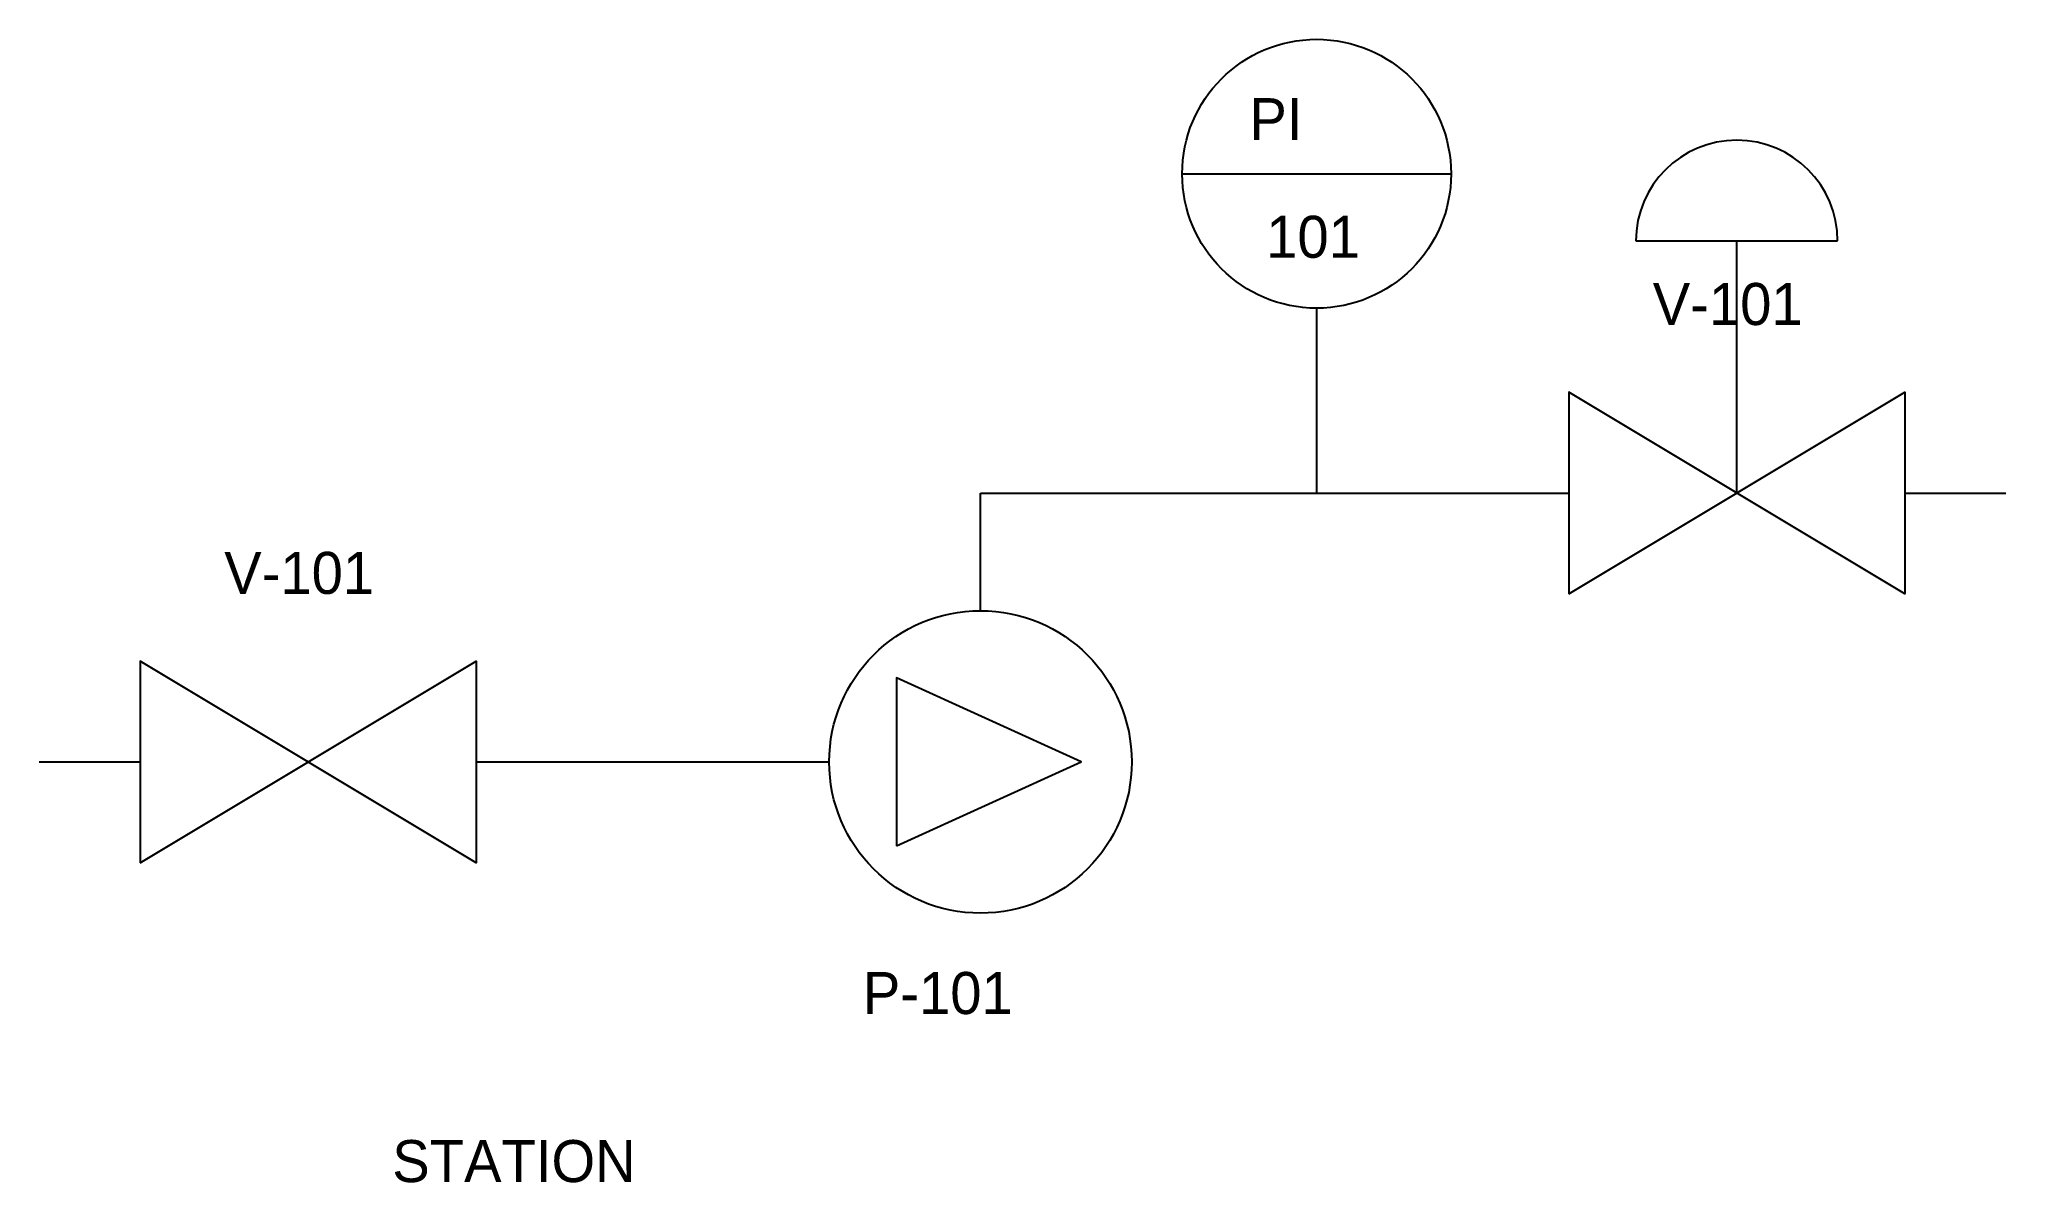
# Model space of a CAD drawing. Extents: x -56 to 61, y -25 to 43.
import ezdxf

# ---------------------------------------------------------------- set-up
doc = ezdxf.new("R2010")
doc.units = 0

# ---------------------------------------------------------------- blocks, each defined once
blk = doc.blocks.new('PUMP_CENTRIFUGAL')
at = {"color": 0}
for p, q in [((0, 9), (0, 16)), ((0, 16), (18, 16)), ((-18, 0), (-9, 0))]:
    blk.add_line(p, q, dxfattribs=at)
blk.add_lwpolyline([(-5, -5), (6, 0), (-5, 5)], close=True, dxfattribs=at)
blk.add_circle((0, 0), 9, dxfattribs=at)
blk.add_attdef('TAG', (-7, -15), '', height=2.5, dxfattribs=at)
blk = doc.blocks.new('VALVE_GATE')
at = {"color": 0}
for p, q in [((-16, 0), (-10, 0)), ((10, 0), (16, 0))]:
    blk.add_line(p, q, dxfattribs=at)
blk.add_lwpolyline([(-10, -6), (10, 6), (10, -6), (-10, 6)], close=True, dxfattribs=at)
blk.add_attdef('TAG', (-5, 10), '', height=2.5, dxfattribs=at)
blk = doc.blocks.new('VALVE_CONTROL')
at = {"color": 0}
for p, q in [((-6, 15), (6, 15)), ((0, 0), (0, 15))]:
    blk.add_line(p, q, dxfattribs=at)
blk.add_arc((0, 15), 6, 0, 180, dxfattribs=at)
blk.add_blockref('VALVE_GATE', (0, 0), dxfattribs=at).add_auto_attribs({'TAG': 'V-101'})
blk = doc.blocks.new('INSTRUMENT')
at = {"color": 0}
blk.add_line((-8, 0), (8, 0), dxfattribs=at)
blk.add_circle((0, 0), 8, dxfattribs=at)
for tag, p in [('FUNCTION', (-4, 2)), ('NUMBER', (-3, -5))]:
    blk.add_attdef(tag, p, '', height=2.5, dxfattribs=at)

msp = doc.modelspace()

# ---------------------------------------------------------------- linework, layer by layer
at = {"color": 0}
for p, q in [((20, 27), (20, 16)), ((18, 16), (29, 16)), ((-24, 0), (-18, 0))]:
    msp.add_line(p, q, dxfattribs=at)

# ---------------------------------------------------------------- block references
for name, p, values in [('INSTRUMENT', (20, 35), {'FUNCTION': 'PI', 'NUMBER': '101'}), ('PUMP_CENTRIFUGAL', (0, 0), {'TAG': 'P-101'}), ('VALVE_GATE', (-40, 0), {'TAG': 'V-101'})]:
    msp.add_blockref(name, p, dxfattribs=at).add_auto_attribs(values)
msp.add_blockref('VALVE_CONTROL', (45, 16), dxfattribs=at)

# ---------------------------------------------------------------- texts
msp.add_attdef('STATION', (-35, -25), 'STATION 01', height=2.5, dxfattribs=at)

doc.saveas('drawing.dxf')
